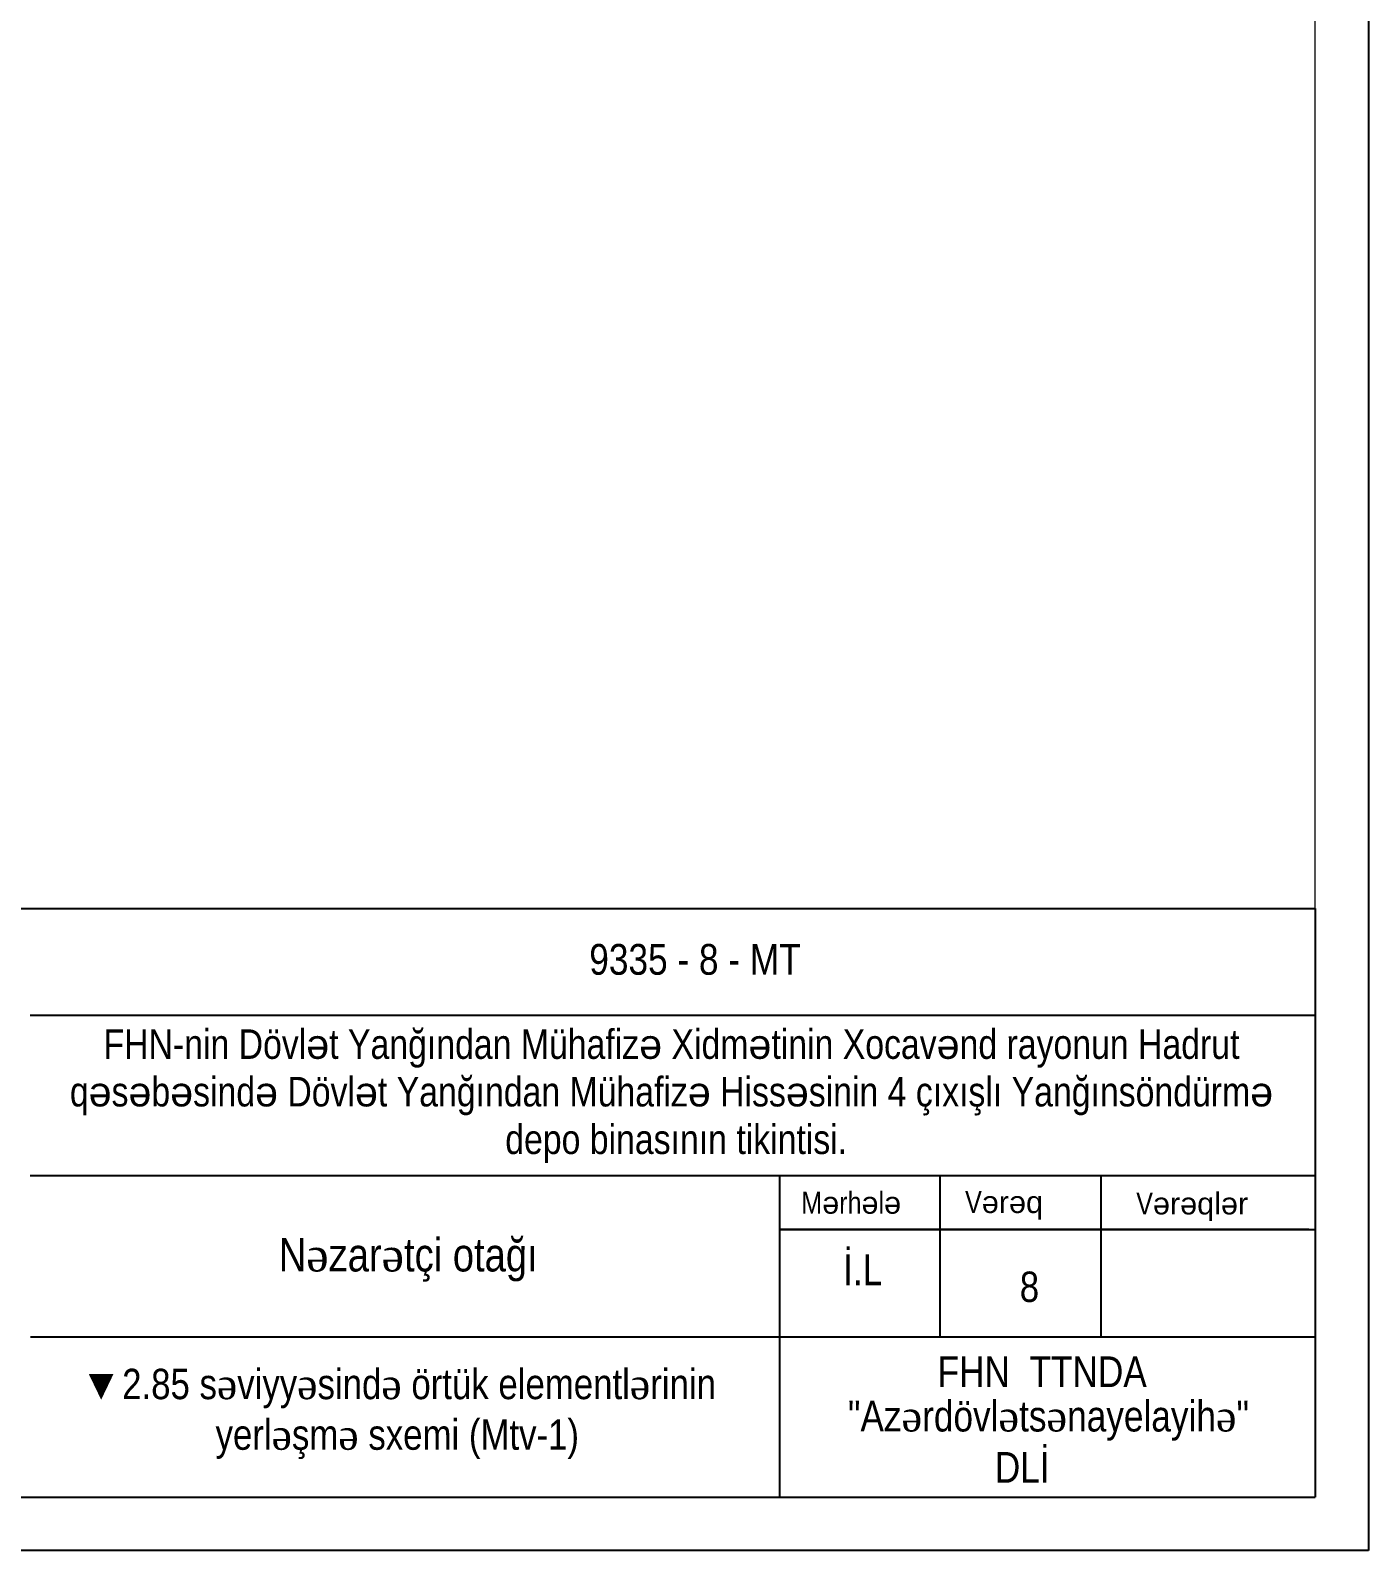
# Model space of a CAD drawing. Header units: millimetres. Extents: x 806395 to 1617731, y -246149 to 193681.
# Drawn here: x 1607136 to 1617712, y -149595 to -137578 of the extents above; entities that cross this region are included whole.
import ezdxf

# ---------------------------------------------------------------- set-up
doc = ezdxf.new("R2010")
doc.units = ezdxf.units.MM
doc.layers.add('0_Ном._пера__7', color=7, linetype='Continuous', lineweight=25)
doc.layers.add('перегородка_Ном._пера__1', color=7, linetype='Continuous', lineweight=5)
doc.styles.add('style6', font='ARIALN.TTF', dxfattribs={"height": 300})

# ---------------------------------------------------------------- blocks, each defined once
blk = doc.blocks.new('vververvg')
at = {"color": 0, "lineweight": 25}
for p, q in [((1617734, -20955), (1617734, -50629)), ((1617734, -50629), (1575731, -50629))]:
    blk.add_line(p, q, dxfattribs=at)
at = {"color": 0, "lineweight": 5, "ltscale": 15}
blk.add_line((1617212, -50106), (1617212, -21477), dxfattribs=at)
at = {"lineweight": 25, "ltscale": 15}
for p, q in [((1597882, -44361), (1617212, -44361)), ((1617212, -44361), (1617212, -50106)), ((1604674, -45402), (1617213, -45402)), ((1604674, -46969), (1617211, -46969)), ((1611988, -50106), (1611988, -46964)), ((1613550, -46975), (1613550, -48543)), ((1615122, -46972), (1615122, -48538)), ((1617150, -47496), (1611988, -47496)), ((1611988, -47496), (1617212, -47496)), ((1604678, -48542), (1617205, -48542))]:
    blk.add_line(p, q, dxfattribs=at)
at = {"lineweight": 5, "ltscale": 15}
blk.add_line((1617212, -44361), (1617212, -44361), dxfattribs=at)
at = {"color": 0, "lineweight": 25, "ltscale": 15}
blk.add_line((1577821, -50106), (1617212, -50106), dxfattribs=at)
at = {"lineweight": 25, "attachment_point": 1, "style": 'style6'}
for s, insert, char_height, width in [('M{\\fArial|b0|i0|c0|p34;ə}rh{\\fArial|b0|i0|c0|p34;ə}l{\\fArial|b0|i0|c0|p34;ə}', (1612199, -47127), 213.61, 6455.66), ('V{\\fArial|b0|i0|c0|p34;ə\\fArial|b0|i0|c238|p34;r\\fArial|b0|i0|c0|p34;ə\\fArial|b0|i0|c238|p34;q}', (1613797, -47120), 213.61, 6455.66), ('V{\\fArial|b0|i0|c0|p34;ə\\fArial|b0|i0|c238|p34;r\\fArial|b0|i0|c0|p34;ə\\fArial|b0|i0|c238|p34;ql\\fArial|b0|i0|c0|p34;ə\\fArial|b0|i0|c238|p34;r}', (1615467, -47134), 213.615, 6455.66), ('{\\fArial Narrow|b0|i0|c238|p34;İ}.L{\\fArial Narrow|b0|i0|c186|p34;      }', (1612607, -47738), 300, 10555.18)]:
    blk.add_mtext(s, dxfattribs=dict(at, insert=insert, char_height=char_height, width=width))
at = {"color": 0, "insert": (1607100, -47579), "char_height": 325.066, "attachment_point": 1, "style": 'style6'}
blk.add_mtext_dynamic_manual_height_columns('N{\\fTimes New Roman|b0|i0|c0|p18;ə\\fArial Narrow|b0|i0|c238|p34;zar\\fTimes New Roman|b0|i0|c0|p18;ə\\fArial Narrow|b0|i0|c238|p34;tçi otağı}', width=9709.14, gutter_width=1, heights=[0], dxfattribs=at)
at = {"ltscale": 15, "insert": (1613146, -48733), "char_height": 300, "attachment_point": 1, "style": 'style6'}
blk.add_mtext('  {\\fArial Narrow|b0|i0|c238|p34;  FHN  TTNDA}', dxfattribs=at)
at = {"lineweight": 25, "ltscale": 15, "insert": (1612654, -49166), "char_height": 300, "width": 9056.29, "attachment_point": 1, "style": 'style6'}
blk.add_mtext('"Az{\\fTimes New Roman|b0|i0|c238|p18;ə}rdövl{\\fTimes New Roman|b0|i0|c238|p18;ə}ts{\\fTimes New Roman|b0|i0|c238|p18;ə}nayelayih{\\fTimes New Roman|b0|i0|c238|p18;ə}"\\P               DL{\\fArial Narrow|b0|i0|c238|p34;İ}', dxfattribs=at)
at = {"layer": '0_Ном._пера__7', "linetype": 'Continuous', "insert": (1610932, -46193), "char_height": 287.847, "width": 13776.74, "attachment_point": 5, "line_spacing_factor": 0.967685, "style": 'style6'}
blk.add_mtext('{\\fArial Narrow|b0|i0|c238|p34;FHN-nin Dövl\\fArial|b0|i0|c238|p38;ə\\fArial Narrow|b0|i0|c238|p34;t Yanğından Mühafiz\\fArial|b0|i0|c238|p38;ə\\fArial Narrow|b0|i0|c238|p34; Xidm\\fArial|b0|i0|c238|p38;ə\\fArial Narrow|b0|i0|c238|p34;tinin} {\\fArial Narrow|b0|i0|c238|p34;Xocav\\fArial|b0|i0|c238|p38;ə\\fArial Narrow|b0|i0|c238|p34;nd rayonun Hadrut\\Pq\\fArial|b0|i0|c238|p38;ə\\fArial Narrow|b0|i0|c238|p34;s\\fArial|b0|i0|c238|p38;ə\\fArial Narrow|b0|i0|c238|p34;b\\fArial|b0|i0|c238|p38;ə\\fArial Narrow|b0|i0|c238|p34;sind\\fArial|b0|i0|c238|p38;ə\\fArial Narrow|b0|i0|c238|p34; Dövl\\fArial|b0|i0|c238|p38;ə\\fArial Narrow|b0|i0|c238|p34;t Yanğından Mühafiz\\fArial|b0|i0|c238|p38;ə\\fArial Narrow|b0|i0|c238|p34; Hiss\\fArial|b0|i0|c238|p38;ə\\fArial Narrow|b0|i0|c238|p34;sinin 4 çıxışlı Yanğınsöndürm\\fArial|b0|i0|c238|p38;ə\\P\\fArial Narrow|b0|i0|c238|p34; depo binasının tikintisi}.', dxfattribs=at)
at = {"layer": 'перегородка_Ном._пера__1', "linetype": 'Continuous', "insert": (1610130, -44708), "char_height": 300, "attachment_point": 1, "style": 'style6'}
blk.add_mtext('{\\fArial Narrow|b0|i0|c238|p34;9335} -{\\fArial Narrow|b0|i0|c238|p34; 8 }- {\\fArial Narrow|b0|i0|c238|p34;MT}', dxfattribs=at)

msp = doc.modelspace()

# ---------------------------------------------------------------- block references
at = {"xscale": 0.8099221022248557, "yscale": 0.8099221022248557, "zscale": 0.8099221022248557}
msp.add_blockref('vververvg', (307473.139, -108589.818), dxfattribs=at)

# ---------------------------------------------------------------- texts
at = {"color": 7, "lineweight": 15, "insert": (1614955.147, -147389.597), "char_height": 240, "attachment_point": 1, "style": 'style6'}
msp.add_mtext_dynamic_manual_height_columns('8', width=753.35963, gutter_width=12.5, heights=[0], dxfattribs=at)
at = {"lineweight": 25, "insert": (1604871.742, -148157.89), "char_height": 240, "width": 15526.6671, "attachment_point": 1, "style": 'style6'}
msp.add_mtext('\\pxi11.072,t28.072;{\\fArial Narrow|b0|i0|c162|p34;▼}2.85{\\fArial Narrow|b0|i0|c238|p34; s\\fTimes New Roman|b0|i0|c238|p18;ə\\fArial Narrow|b0|i0|c238|p34;viyy\\fTimes New Roman|b0|i0|c238|p18;ə\\fArial Narrow|b0|i0|c238|p34;sind\\fTimes New Roman|b0|i0|c238|p18;ə\\fArial Narrow|b0|i0|c238|p34; örtük elementl\\fTimes New Roman|b0|i0|c0|p18;ə\\fArial Narrow|b0|i0|c238|p34;rinin}\\P{\\fArial Narrow|b0|i0|c238|p34;              yerl\\fTimes New Roman|b0|i0|c0|p18;ə\\fArial Narrow|b0|i0|c238|p34;şm\\fTimes New Roman|b0|i0|c0|p18;ə\\fArial Narrow|b0|i0|c238|p34; sxemi (Mtv-}1{\\fArial Narrow|b0|i0|c238|p34;)\\P\\pi0,tz;\\P\\pi11.072,t28.072;                    }', dxfattribs=at)

doc.saveas('drawing.dxf')
